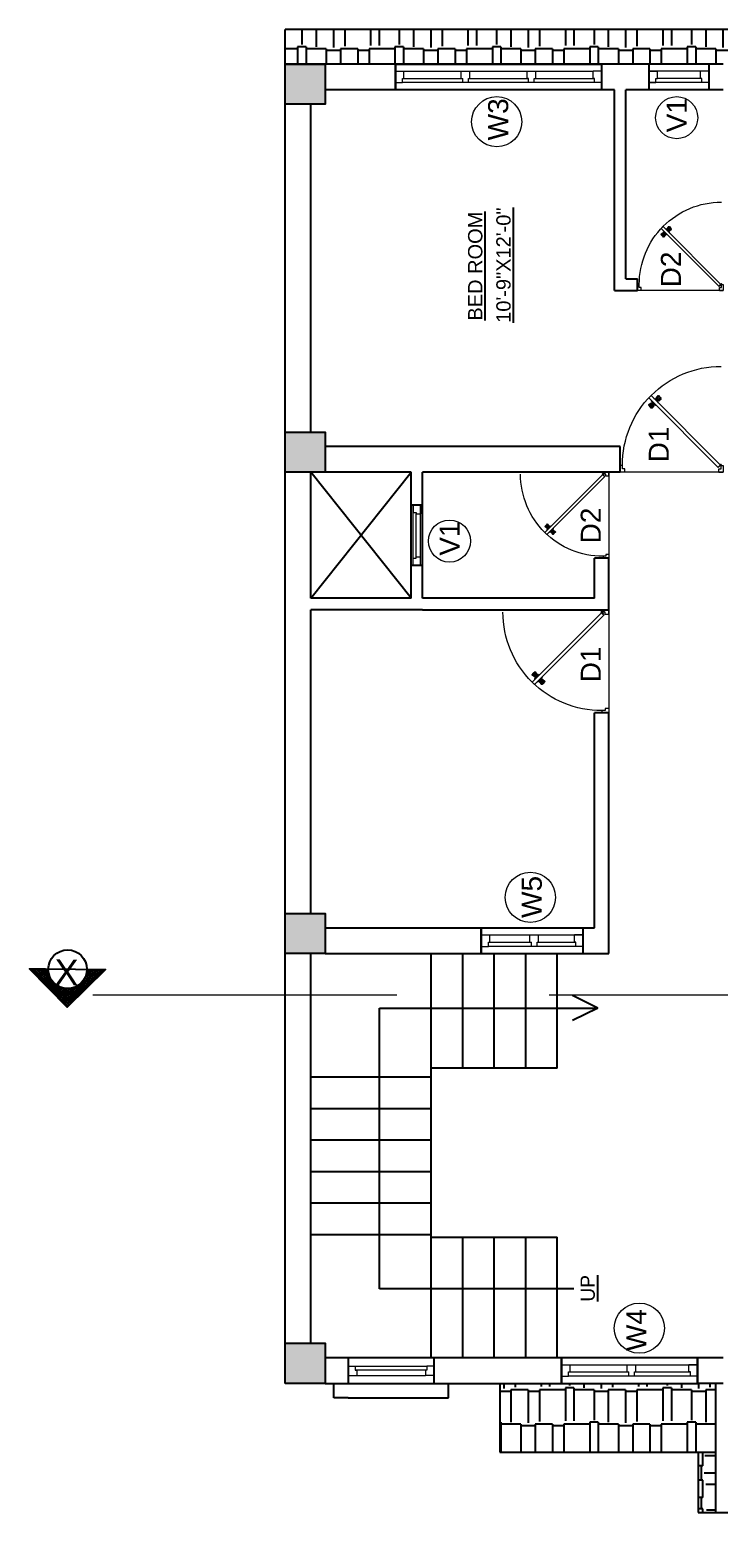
# Model space of a CAD drawing. Header units: inches. Extents: x 1397 to 20304, y -27267 to -746.
# Drawn here: x 13677 to 13918, y -19188 to -18670 of the extents above; entities that cross this region are included whole.
import ezdxf

# ---------------------------------------------------------------- set-up
doc = ezdxf.new("R2010")
doc.units = ezdxf.units.IN
doc.header["$LTSCALE"] = 17
doc.header["$MEASUREMENT"] = 0
doc.linetypes.add('21_FP_00$0$HIDDEN', pattern=[0.375, 0.25, -0.125])
doc.linetypes.add('PHANTOM2', pattern=[1.25, 0.625, -0.125, 0.125, -0.125, 0.125, -0.125])
for name, color, linetype, lineweight in [('25 BOT BAR', 12, 'Continuous', 25), ('aa_section_line', 2, 'PHANTOM2', 13), ('DOOR & WIN', 1, 'Continuous', 25), ('OUTLINE', 1, 'Continuous', 25), ('PUERTAS', 7, 'Continuous', 9), ('TEXT', 231, 'Continuous', 20), ('WINDOW FRAME PLAN', 162, 'Continuous', 18)]:
    doc.layers.add(name, color=color, linetype=linetype, lineweight=lineweight)
doc.layers.add('A-Sect-Iden', color=111, linetype='Continuous')
doc.styles.add('DIMTEXT', font='arial.ttf', dxfattribs={"height": 6})
doc.styles.add('HEADING', font='swissel.ttf')
pattern_1 = [(180, (-4627.926, -29153.114), (-25.5, -12), [6, -5, 7, -3, 9, -4]), (180, (-4633.926, -29153.614), (-25.5, -12), [5, -19, 4, -6]), (180, (-4645.926, -29152.364), (-25.5, -12), [3, -31]), (270, (-4627.926, -29153.114), (8.5, -12), [11.5, -36.5]), (270, (-4633.926, -29153.114), (8.5, -12), [11.25, -36.75]), (270, (-4638.926, -29153.114), (8.5, -12), [10.5, -37.5]), (270, (-4645.926, -29152.364), (8.5, -12), [11.5, -36.5]), (270, (-4648.926, -29152.364), (8.5, -12), [11.5, -36.5]), (270, (-4657.926, -29153.114), (8.5, -12), [11, -37])]

# ---------------------------------------------------------------- blocks, each defined once
blk = doc.blocks.new('3ft')
at = {"layer": 'PUERTAS', "color": 6}
for p, q in [((1.01, 2.52), (25.23, 26.74)), ((26.05, 25.92), (1.77, 1.64)), ((26.05, 25.92), (25.23, 26.74)), ((0, 2.4), (0, 0)), ((0.72, 2.4), (0, 2.4)), ((1.6, 0), (0, 0)), ((0.72, 1.52), (0.72, 2.44)), ((0.8, 1.52), (0.72, 1.52)), ((0.8, 1.52), (0.8, 2.41)), ((0.8, 1.2), (0.8, 1.52)), ((1.6, 1.2), (0.8, 1.2)), ((1.57, 1.84), (0.94, 2.47)), ((1.63, 1.89), (0.97, 2.55)), ((1.63, 1.89), (1.57, 1.84)), ((1.77, 1.64), (1.57, 1.84)), ((1.6, 0), (1.6, 1.2)), ((34.4, 0), (34.4, 1.2)), ((34.4, 1.2), (35.2, 1.2)), ((34.4, 0), (36, 0)), ((35.2, 1.2), (35.2, 2.4)), ((35.2, 2.4), (36, 2.4)), ((36, 0), (36, 2.4))]:
    blk.add_line(p, q, dxfattribs=at)
at = {"layer": 'PUERTAS', "color": 1}
for p, q in [((21.67, 25.73), (22.17, 26.23)), ((21.7, 25.82), (22.14, 26.26)), ((22.58, 26.7), (22.14, 26.26)), ((22.67, 26.73), (22.17, 26.23)), ((22.61, 26.67), (22.58, 26.7)), ((23.45, 25.91), (22.79, 26.73)), ((22.49, 24.95), (21.67, 25.61)), ((21.73, 25.79), (21.7, 25.82)), ((22.6, 24.96), (23.02, 25.38)), ((22.61, 24.25), (22.92, 24.72)), ((22.62, 24.13), (22.61, 24.14)), ((22.7, 25.07), (22.71, 25.06)), ((22.82, 25.06), (23.08, 25.32)), ((22.94, 24.95), (22.83, 25.07)), ((22.92, 24.72), (22.92, 24.72)), ((22.93, 24.94), (23.19, 25.21)), ((22.93, 24.84), (22.93, 24.83)), ((23.44, 25.81), (23.02, 25.38)), ((23.34, 25.58), (23.08, 25.32)), ((23.46, 25.47), (23.19, 25.21)), ((23.33, 25.7), (23.34, 25.69)), ((23.45, 25.46), (23.33, 25.57)), ((23.44, 23.31), (23.45, 23.3)), ((23.56, 23.3), (24.03, 23.61)), ((23.57, 25.47), (23.57, 25.47)), ((24.15, 25.79), (23.68, 25.48)), ((23.68, 25.48), (23.68, 25.48)), ((24.03, 23.61), (24.03, 23.62)), ((24.14, 23.62), (24.14, 23.62)), ((24.25, 23.62), (24.51, 23.89)), ((24.27, 25.78), (24.26, 25.79)), ((24.26, 23.29), (24.69, 23.71)), ((24.26, 23.63), (24.37, 23.52)), ((24.26, 23.18), (24.92, 22.37)), ((24.37, 23.52), (24.63, 23.77)), ((24.37, 23.4), (24.37, 23.4)), ((24.78, 24.15), (24.51, 23.89)), ((24.89, 24.03), (24.63, 23.77)), ((25.11, 24.14), (24.69, 23.71)), ((24.77, 24.14), (24.88, 24.03)), ((24.79, 24.38), (24.78, 24.37)), ((24.78, 24.26), (24.78, 24.26)), ((25.1, 24.84), (24.79, 24.38)), ((25, 24.03), (25, 24.03)), ((25.04, 22.36), (25.54, 22.86)), ((25.09, 24.96), (25.1, 24.95)), ((25.1, 22.42), (25.13, 22.39)), ((25.13, 22.39), (25.57, 22.83)), ((25.22, 24.14), (26.03, 23.48)), ((26.04, 23.37), (25.54, 22.86)), ((26.01, 23.27), (25.57, 22.83)), ((25.98, 23.3), (26.01, 23.27))]:
    blk.add_line(p, q, dxfattribs=at)
at = {"layer": 'PUERTAS', "color": 8}
for p, q in [((22.74, 25.1), (21.84, 25.9)), ((22.13, 26.28), (21.98, 26.13)), ((22.88, 25.24), (22.01, 26.06)), ((22.13, 26.28), (22.27, 26.42)), ((22.29, 26.41), (22.27, 26.42)), ((23.16, 25.52), (22.34, 26.39)), ((23.3, 25.66), (22.5, 26.56)), ((23.41, 25.77), (22.65, 26.71)), ((23.46, 25.83), (22.72, 26.75)), ((22.57, 24.94), (21.65, 25.68)), ((22.63, 24.99), (21.69, 25.75)), ((22.69, 24.32), (23.02, 24.83)), ((22.95, 24.96), (22.84, 25.07)), ((22.98, 24.99), (22.86, 25.1)), ((23.03, 25.04), (22.91, 25.15)), ((22.91, 24.53), (23.1, 24.91)), ((23.11, 25.12), (22.99, 25.23)), ((23.13, 24.76), (23.18, 24.99)), ((23.28, 25.3), (23.17, 25.41)), ((23.36, 25.37), (23.25, 25.49)), ((23.31, 24.94), (23.28, 25.08)), ((23.41, 25.43), (23.3, 25.54)), ((23.46, 25.09), (23.32, 25.13)), ((23.44, 25.45), (23.33, 25.56)), ((23.64, 25.27), (23.41, 25.22)), ((23.87, 25.49), (23.49, 25.3)), ((24.08, 25.71), (23.57, 25.38)), ((23.63, 23.38), (24.14, 23.72)), ((23.84, 23.6), (24.22, 23.79)), ((24.07, 23.82), (24.3, 23.88)), ((24.25, 24), (24.39, 23.97)), ((24.25, 23.26), (24.99, 22.34)), ((24.27, 23.64), (24.38, 23.53)), ((24.3, 23.67), (24.41, 23.56)), ((24.3, 23.32), (25.06, 22.38)), ((24.35, 23.72), (24.46, 23.61)), ((24.4, 24.15), (24.43, 24.01)), ((24.41, 23.43), (25.2, 22.53)), ((24.43, 23.8), (24.54, 23.69)), ((24.58, 24.33), (24.52, 24.1)), ((24.55, 23.57), (25.37, 22.7)), ((24.6, 23.97), (24.72, 23.86)), ((24.8, 24.56), (24.61, 24.18)), ((25.02, 24.77), (24.68, 24.26)), ((24.68, 24.05), (24.79, 23.94)), ((24.73, 24.1), (24.85, 23.99)), ((24.76, 24.13), (24.87, 24.02)), ((24.83, 23.85), (25.7, 23.03)), ((24.97, 23.99), (25.87, 23.2)), ((25.08, 24.1), (26.02, 23.34)), ((25.14, 24.15), (26.06, 23.41)), ((25.58, 22.82), (25.43, 22.67)), ((25.58, 22.82), (25.73, 22.97)), ((25.72, 22.98), (25.73, 22.97)), ((0, 0), (36, 0))]:
    blk.add_line(p, q, dxfattribs=at)
at = {"layer": 'PUERTAS', "color": 2}
for p, q in [((21.99, 26.11), (21.98, 26.13)), ((25.42, 22.68), (25.43, 22.67))]:
    blk.add_line(p, q, dxfattribs=at)
at = {"layer": 'PUERTAS', "color": 6}
for radius in [0.155, 0.0752]:
    blk.add_circle((0.82, 2.56), radius, dxfattribs=at)
blk.add_arc((0.82, 2.56), 34.38, 359.7285, 90.0333, dxfattribs=at)
at = {"layer": 'PUERTAS', "color": 1}
for centre, start, end in [((22.73, 26.68), 38.9236, 135), ((23.39, 25.86), 315, 38.9236), ((22.54, 25.01), 231.0764, 315), ((22.67, 24.2), 135, 225), ((22.77, 25.12), 225, 315), ((22.99, 24.89), 135, 219.7428), ((22.87, 24.78), 315, 39.7428), ((23.28, 25.63), 315, 45), ((23.51, 23.36), 225, 315), ((23.51, 25.41), 50.2572, 135), ((23.62, 25.53), 230.2572, 315), ((24.09, 23.56), 50.2572, 135), ((24.2, 23.68), 230.2572, 315), ((24.2, 25.73), 45, 135), ((24.32, 23.23), 135, 218.9236), ((24.42, 23.46), 135, 225), ((24.84, 24.31), 135, 219.7428), ((24.72, 24.21), 315, 39.7428), ((24.94, 23.98), 45, 135), ((24.98, 22.42), 218.9236, 315), ((25.04, 24.89), 315, 45), ((25.17, 24.08), 51.0764, 135), ((25.98, 23.42), 315, 51.0764)]:
    blk.add_arc(centre, 0.08, start, end, dxfattribs=at)
blk = doc.blocks.new('*U2802')
at = {"color": 3, "xscale": -1}
blk.add_blockref('3ft', (42, 0), dxfattribs=at)
blk = doc.blocks.new('2ft6in')
at = {"layer": 'PUERTAS', "color": 2}
for p, q in [((0.84, 2.1), (21.02, 22.28)), ((21.71, 21.6), (1.47, 1.37)), ((18.33, 21.76), (18.31, 21.77)), ((21.71, 21.6), (21.02, 22.28)), ((21.18, 18.9), (21.2, 18.89)), ((0, 2), (0, 0)), ((0.6, 2), (0, 2)), ((1.33, 0), (0, 0)), ((0.6, 1.26), (0.6, 2.04)), ((0.67, 1.26), (0.6, 1.26)), ((0.67, 1.26), (0.67, 2.01)), ((0.67, 1), (0.67, 1.26)), ((1.33, 1), (0.67, 1)), ((1.31, 1.53), (0.79, 2.06)), ((1.36, 1.58), (0.81, 2.12)), ((1.36, 1.58), (1.31, 1.53)), ((1.47, 1.37), (1.31, 1.53)), ((1.33, 0), (1.33, 1)), ((28.67, 0), (28.67, 1)), ((28.67, 1), (29.33, 1)), ((28.67, 0), (30, 0)), ((29.33, 1), (29.33, 2)), ((29.33, 2), (30, 2)), ((30, 0), (30, 2))]:
    blk.add_line(p, q, dxfattribs=at)
at = {"layer": 'PUERTAS', "color": 8}
for p, q in [((18.81, 20.78), (18.04, 21.4)), ((18.86, 20.83), (18.08, 21.46)), ((18.95, 20.92), (18.2, 21.58)), ((18.44, 21.9), (18.31, 21.77)), ((19.07, 21.03), (18.34, 21.72)), ((18.44, 21.9), (18.56, 22.02)), ((18.58, 22.01), (18.56, 22.02)), ((19.3, 21.26), (18.61, 22)), ((19.42, 21.38), (18.75, 22.14)), ((19.51, 21.48), (18.88, 22.26)), ((19.55, 21.53), (18.93, 22.3)), ((19.13, 20.8), (19.03, 20.9)), ((19.15, 20.82), (19.05, 20.92)), ((19.09, 20.44), (19.25, 20.76)), ((19.19, 20.87), (19.1, 20.96)), ((19.25, 20.93), (19.16, 21.02)), ((19.28, 20.63), (19.32, 20.83)), ((19.4, 21.08), (19.31, 21.17)), ((19.47, 21.15), (19.38, 21.24)), ((19.43, 20.78), (19.4, 20.9)), ((19.51, 21.19), (19.42, 21.28)), ((19.55, 20.91), (19.43, 20.94)), ((19.53, 21.21), (19.44, 21.3)), ((19.7, 21.06), (19.51, 21.01)), ((19.89, 21.24), (19.58, 21.08)), ((20.07, 21.42), (19.64, 21.15)), ((18.91, 20.27), (19.19, 20.69)), ((19.69, 19.49), (20.12, 19.76)), ((19.87, 19.67), (20.18, 19.83)), ((20.06, 19.85), (20.25, 19.9)), ((20.21, 20), (20.33, 19.97)), ((20.21, 19.38), (20.83, 18.61)), ((20.23, 19.7), (20.32, 19.61)), ((20.25, 19.72), (20.34, 19.63)), ((20.25, 19.43), (20.88, 18.65)), ((20.29, 19.76), (20.38, 19.67)), ((20.33, 20.13), (20.36, 20.01)), ((20.34, 19.53), (21, 18.77)), ((20.36, 19.83), (20.45, 19.74)), ((20.48, 20.28), (20.44, 20.08)), ((20.46, 19.64), (21.14, 18.91)), ((20.5, 19.98), (20.6, 19.89)), ((20.67, 20.47), (20.51, 20.15)), ((20.85, 20.64), (20.57, 20.22)), ((20.57, 20.04), (20.66, 19.95)), ((20.61, 20.09), (20.7, 19.99)), ((20.63, 20.11), (20.72, 20.01)), ((20.69, 19.87), (21.42, 19.19)), ((20.81, 19.99), (21.56, 19.33)), ((20.9, 20.08), (21.68, 19.45)), ((20.95, 20.13), (21.72, 19.51)), ((21.32, 19.01), (21.2, 18.89)), ((21.32, 19.01), (21.44, 19.14)), ((21.43, 19.15), (21.44, 19.14)), ((0, 0), (30, 0))]:
    blk.add_line(p, q, dxfattribs=at)
at = {"layer": 'PUERTAS', "color": 1}
for p, q in [((18.06, 21.44), (18.48, 21.86)), ((18.74, 20.79), (18.06, 21.34)), ((18.08, 21.51), (18.45, 21.88)), ((18.11, 21.49), (18.08, 21.51)), ((18.82, 22.25), (18.45, 21.88)), ((18.9, 22.28), (18.48, 21.86)), ((18.84, 22.23), (18.82, 22.25)), ((18.83, 20.8), (19.18, 21.15)), ((18.92, 20.89), (18.93, 20.88)), ((19.54, 21.59), (18.99, 22.27)), ((19.02, 20.88), (19.24, 21.1)), ((19.12, 20.8), (19.03, 20.89)), ((19.11, 20.79), (19.33, 21.01)), ((19.54, 21.5), (19.18, 21.15)), ((19.45, 21.31), (19.24, 21.1)), ((19.55, 21.22), (19.33, 21.01)), ((19.45, 21.41), (19.45, 21.41)), ((19.54, 21.22), (19.45, 21.31)), ((19.64, 21.23), (19.64, 21.23)), ((19.74, 21.24), (19.73, 21.23)), ((20.12, 21.49), (19.74, 21.24)), ((20.22, 21.48), (20.22, 21.49)), ((20.91, 20.8), (20.91, 20.79)), ((18.84, 20.21), (19.1, 20.6)), ((18.85, 20.11), (18.84, 20.12)), ((19.1, 20.7), (19.11, 20.69)), ((19.1, 20.6), (19.1, 20.6)), ((19.53, 19.43), (19.54, 19.42)), ((19.64, 19.42), (20.02, 19.67)), ((20.02, 19.67), (20.03, 19.68)), ((20.12, 19.68), (20.12, 19.68)), ((20.21, 19.69), (20.43, 19.9)), ((20.22, 19.41), (20.57, 19.76)), ((20.22, 19.69), (20.31, 19.6)), ((20.22, 19.32), (20.76, 18.64)), ((20.31, 19.6), (20.52, 19.81)), ((20.31, 19.5), (20.31, 19.5)), ((20.65, 20.12), (20.43, 19.9)), ((20.74, 20.03), (20.52, 19.81)), ((20.93, 20.11), (20.57, 19.76)), ((20.64, 20.11), (20.73, 20.02)), ((20.66, 20.31), (20.65, 20.31)), ((20.65, 20.21), (20.65, 20.22)), ((20.91, 20.7), (20.66, 20.31)), ((20.84, 20.02), (20.83, 20.03)), ((20.86, 18.63), (21.28, 19.05)), ((20.91, 18.68), (20.94, 18.66)), ((20.94, 18.66), (21.31, 19.03)), ((21.02, 20.12), (21.7, 19.57)), ((21.7, 19.47), (21.28, 19.05)), ((21.67, 19.4), (21.31, 19.03)), ((21.65, 19.42), (21.67, 19.4))]:
    blk.add_line(p, q, dxfattribs=at)
at = {"layer": 'PUERTAS', "color": 2}
for radius in [0.129, 0.0627]:
    blk.add_circle((0.68, 2.14), radius, dxfattribs=at)
at = {"layer": 'PUERTAS', "color": 8}
blk.add_arc((0.68, 2.14), 28.65, 359.7285, 90.0333, dxfattribs=at)
at = {"layer": 'PUERTAS', "color": 1}
for centre, start, end in [((18.78, 20.84), 231.0764, 315), ((18.94, 22.23), 38.9236, 135), ((18.97, 20.93), 225, 315), ((19.16, 20.74), 135, 219.7428), ((19.4, 21.36), 315, 45), ((19.49, 21.55), 315, 38.9236), ((19.6, 21.18), 50.2572, 135), ((19.68, 21.28), 230.2572, 315), ((20.17, 21.44), 45, 135), ((20.87, 20.75), 315, 45), ((18.89, 20.16), 135, 225), ((19.06, 20.65), 315, 39.7428), ((19.59, 19.47), 225, 315), ((20.07, 19.63), 50.2572, 135), ((20.16, 19.73), 230.2572, 315), ((20.27, 19.36), 135, 218.9236), ((20.35, 19.55), 135, 225), ((20.7, 20.26), 135, 219.7428), ((20.6, 20.17), 315, 39.7428), ((20.78, 19.98), 45, 135), ((20.82, 18.68), 218.9236, 315), ((20.98, 20.07), 51.0764, 135), ((21.65, 19.52), 315, 51.0764)]:
    blk.add_arc(centre, 0.0667, start, end, dxfattribs=at)
blk = doc.blocks.new('*U2794')
at = {"color": 3, "xscale": -1}
blk.add_blockref('2ft6in', (42, 0), dxfattribs=at)
blk = doc.blocks.new('*U3030')
at = {"color": 3}
blk.add_blockref('3ft', (0, 0), dxfattribs=at)
blk = doc.blocks.new("W4'")
at = {"layer": '25 BOT BAR'}
for p, q in [((9894.28, -8421.4), (9894.28, -8468.92)), ((9903.28, -8421.4), (9903.28, -8468.92))]:
    blk.add_line(p, q, dxfattribs=at)
at = {"layer": 'DOOR & WIN'}
blk.add_line((9903.28, -8421.4), (9894.28, -8421.4), dxfattribs=at)
at = {"layer": 'OUTLINE'}
blk.add_line((9903.28, -8468.92), (9894.28, -8468.92), dxfattribs=at)
at = {"layer": 'WINDOW FRAME PLAN'}
for p, q in [((9896.78, -8421.4), (9896.78, -8423.9)), ((9896.78, -8468.92), (9896.78, -8423.9)), ((9896.78, -8423.9), (9898.28, -8423.9)), ((9898.28, -8423.9), (9898.28, -8424.4)), ((9900.78, -8421.4), (9900.78, -8424.4)), ((9898.28, -8424.4), (9898.28, -8444.9)), ((9898.28, -8424.4), (9900.78, -8424.4)), ((9900.78, -8424.4), (9900.78, -8468.92)), ((9896.78, -8444.9), (9898.28, -8444.9)), ((9898.28, -8444.4), (9900.78, -8444.4)), ((9896.78, -8446.9), (9898.28, -8446.9)), ((9898.28, -8446.9), (9898.28, -8447.4)), ((9898.28, -8446.9), (9898.28, -8466.42)), ((9898.28, -8447.4), (9900.78, -8447.4)), ((9896.78, -8468.92), (9896.78, -8466.42)), ((9896.78, -8466.42), (9898.28, -8466.42)), ((9898.28, -8465.92), (9900.78, -8465.92)), ((9898.28, -8466.42), (9898.28, -8465.92)), ((9900.78, -8468.92), (9900.78, -8465.92))]:
    blk.add_line(p, q, dxfattribs=at)
blk = doc.blocks.new('ffddd')
at = {"layer": 'DOOR & WIN'}
for p, q in [((-13345.31, -2388.07), (-13345.31, -2316.07)), ((-13336.31, -2316.07), (-13345.31, -2316.07)), ((-13336.31, -2316.07), (-13336.31, -2388.07)), ((-13336.31, -2388.07), (-13345.31, -2388.07)), ((-13336.31, -2388.07), (-13345.31, -2388.07))]:
    blk.add_line(p, q, dxfattribs=at)
at = {"layer": 'WINDOW FRAME PLAN'}
for p, q in [((-13342.81, -2316.07), (-13342.81, -2318.57)), ((-13338.81, -2316.07), (-13338.81, -2319.07)), ((-13342.81, -2385.57), (-13342.81, -2318.57)), ((-13342.81, -2318.57), (-13341.31, -2318.57)), ((-13341.31, -2318.57), (-13341.31, -2319.07)), ((-13341.31, -2319.07), (-13341.31, -2339.57)), ((-13341.31, -2319.07), (-13338.81, -2319.07)), ((-13338.81, -2319.07), (-13338.81, -2385.07)), ((-13342.81, -2339.57), (-13341.31, -2339.57)), ((-13342.81, -2341.57), (-13341.31, -2341.57)), ((-13341.31, -2339.07), (-13338.81, -2339.07)), ((-13341.31, -2341.57), (-13341.31, -2342.07)), ((-13341.31, -2341.57), (-13341.31, -2362.57)), ((-13341.31, -2342.07), (-13338.81, -2342.07)), ((-13342.81, -2362.57), (-13341.31, -2362.57)), ((-13342.81, -2364.57), (-13341.31, -2364.57)), ((-13341.31, -2362.07), (-13338.81, -2362.07)), ((-13341.31, -2362.57), (-13341.31, -2362.07)), ((-13341.31, -2364.57), (-13341.31, -2385.57)), ((-13341.31, -2365.07), (-13338.81, -2365.07)), ((-13341.31, -2385.07), (-13338.81, -2385.07)), ((-13341.31, -2385.57), (-13341.31, -2385.07)), ((-13338.81, -2388.07), (-13338.81, -2385.07)), ((-13342.81, -2388.07), (-13342.81, -2385.57)), ((-13342.81, -2385.57), (-13341.31, -2385.57))]:
    blk.add_line(p, q, dxfattribs=at)

msp = doc.modelspace()

# ---------------------------------------------------------------- hatches: boundary and pattern name
at = {"layer": 'A-Sect-Iden', "ltscale": 0.5}
h = msp.add_hatch(dxfattribs=at)
h.set_pattern_fill('ANSI37', color=2, scale=5, angle=90, style=0)
h.set_pattern_definition([(135, (19871.80974, -44847.3676), (-0.441941738, -0.441941738), []), (225, (19871.80974, -44847.3676), (0.441941738, -0.441941738), [])])
h.paths.add_polyline_path([(13697.04, -18998.36), (13703.53, -18998.43), (13690.16, -19011.53), (13677.05, -18998.16), (13683.54, -18998.22, 1)])
at = {"layer": 'DOOR & WIN'}
h = msp.add_hatch(color=256, dxfattribs=at)
h.dxf.hatch_style = 1
h.paths.add_polyline_path([(13766.23, -18682.36), (13766.23, -18696.36), (13780.23, -18696.36), (13780.23, -18682.36)])
h = msp.add_hatch(color=256, dxfattribs=at)
h.dxf.hatch_style = 1
h.paths.add_polyline_path([(13766.23, -18810.83), (13766.23, -18824.83), (13780.23, -18824.83), (13780.23, -18810.83)])
h = msp.add_hatch(color=256, dxfattribs=at)
h.dxf.hatch_style = 1
h.paths.add_polyline_path([(13766.23, -18978.83), (13766.23, -18992.83), (13780.23, -18992.83), (13780.23, -18978.83)])
h = msp.add_hatch(color=256, dxfattribs=at)
h.dxf.hatch_style = 1
h.paths.add_polyline_path([(13766.23, -19128.83), (13766.23, -19142.83), (13780.23, -19142.83), (13780.23, -19128.83)])
at = {"layer": 'OUTLINE'}
h = msp.add_hatch(dxfattribs=at)
h.set_pattern_fill('AR-RSHKE', color=8, angle=180)
h.set_pattern_definition(pattern_1)
h.paths.add_polyline_path([(13766.23, -18670.36), (13766.23, -18682.36), (13780.23, -18682.36), (13919.23, -18682.36), (13933.23, -18682.36), (14143.72, -18682.36), (14143.72, -18670.36)])
h = msp.add_hatch(dxfattribs=at)
h.set_pattern_fill('AR-RSHKE', color=8, angle=180)
h.set_pattern_definition(pattern_1)
h.paths.add_polyline_path([(13916.48, -19166.83), (13916.48, -19142.83), (13910.23, -19142.83), (13862.72, -19142.83), (13841.23, -19142.83), (13841.23, -19166.83)])
h = msp.add_hatch(dxfattribs=at)
h.set_pattern_fill('AR-RSHKE', color=8, angle=90)
h.set_pattern_definition([(90, (-4627.926, -29153.114), (-12, 25.5), [6, -5, 7, -3, 9, -4]), (90, (-4628.426, -29147.114), (-12, 25.5), [5, -19, 4, -6]), (90, (-4627.176, -29135.114), (-12, 25.5), [3, -31]), (180, (-4627.926, -29153.114), (-12, -8.5), [11.5, -36.5]), (180, (-4627.926, -29147.114), (-12, -8.5), [11.25, -36.75]), (180, (-4627.926, -29142.114), (-12, -8.5), [10.5, -37.5]), (180, (-4627.176, -29135.114), (-12, -8.5), [11.5, -36.5]), (180, (-4627.176, -29132.114), (-12, -8.5), [11.5, -36.5]), (180, (-4627.926, -29123.114), (-12, -8.5), [11, -37])])
h.paths.add_polyline_path([(13910.48, -19166.83), (13910.48, -19187.83), (13916.48, -19187.83), (13916.48, -19166.83)])

# ---------------------------------------------------------------- linework, layer by layer
at = {"layer": '25 BOT BAR'}
for p, q in [((13766.23, -18682.36), (13766.23, -18670.36)), ((13893.23, -18682.36), (13893.23, -18691.36)), ((13914.23, -18682.36), (13914.23, -18691.36)), ((13885.23, -18757.36), (13889.23, -18757.36)), ((13889.23, -18761.36), (13889.23, -18757.36)), ((13881.23, -18761.36), (13889.23, -18761.36)), ((13883.23, -18824.83), (13883.23, -18815.83)), ((13810.23, -18868.83), (13775.23, -18824.83)), ((13775.23, -18868.83), (13810.23, -18824.83)), ((13814.23, -18836.33), (13810.23, -18836.33)), ((13874.23, -18868.83), (13874.23, -18854.83)), ((13879.23, -18854.83), (13874.23, -18854.83)), ((13879.23, -18872.83), (13879.23, -18854.83)), ((13814.23, -18857.33), (13810.23, -18857.33)), ((13814.23, -18872.83), (13775.23, -18872.83)), ((13874.23, -18983.83), (13874.23, -18908.83)), ((13879.23, -18908.83), (13874.23, -18908.83)), ((13879.23, -18992.83), (13879.23, -18908.83)), ((13780.23, -18983.83), (13874.23, -18983.83)), ((13834.72, -18992.83), (13834.72, -18983.83)), ((13834.72, -18983.83), (13870.23, -18983.83)), ((13766.23, -19128.83), (13766.23, -18992.83)), ((13775.23, -19034.83), (13775.23, -18992.83)), ((13780.23, -18992.83), (13879.23, -18992.83)), ((13817.23, -19032.83), (13817.23, -18992.83)), ((13828.23, -19032.83), (13828.23, -18992.83)), ((13834.72, -18992.83), (13870.23, -18992.83)), ((13839.23, -19032.83), (13839.23, -18992.83)), ((13850.23, -19032.83), (13850.23, -18992.83)), ((13861.23, -19032.83), (13861.23, -18992.83)), ((13875.37, -19011.83), (13866.52, -19007.43)), ((13799.23, -19109.83), (13799.23, -19011.83)), ((13799.23, -19011.83), (13875.37, -19011.83)), ((13875.37, -19011.83), (13866.52, -19016.22)), ((13775.23, -19128.83), (13775.23, -19034.83)), ((13775.23, -19035.83), (13817.23, -19035.83)), ((13817.23, -19091.83), (13817.23, -19032.83)), ((13861.23, -19032.83), (13817.23, -19032.83)), ((13775.23, -19046.83), (13817.23, -19046.83)), ((13775.23, -19057.83), (13817.23, -19057.83)), ((13775.23, -19068.83), (13817.23, -19068.83)), ((13775.23, -19079.83), (13817.23, -19079.83)), ((13775.23, -19090.83), (13817.23, -19090.83)), ((13817.23, -19091.83), (13861.23, -19091.83)), ((13817.23, -19133.83), (13817.23, -19091.83)), ((13828.23, -19133.83), (13828.23, -19091.83)), ((13839.23, -19133.83), (13839.23, -19091.83)), ((13850.23, -19133.83), (13850.23, -19091.83)), ((13861.23, -19133.83), (13861.23, -19091.83)), ((13867.03, -19109.83), (13799.23, -19109.83)), ((13780.23, -19133.83), (13862.72, -19133.83)), ((13788.23, -19133.83), (13788.23, -19142.83)), ((13818.23, -19142.83), (13818.23, -19133.83)), ((13862.72, -19142.83), (13862.72, -19133.83)), ((13910.23, -19142.83), (13910.23, -19133.83)), ((13910.23, -19133.83), (13919.23, -19133.83)), ((13780.23, -19142.83), (13799.41, -19142.83)), ((13783.23, -19147.83), (13783.23, -19142.83)), ((13788.23, -19142.83), (13818.23, -19142.83)), ((13818.23, -19142.83), (13862.72, -19142.83)), ((13823.23, -19147.83), (13823.23, -19142.83)), ((13841.23, -19142.83), (13841.23, -19166.83)), ((13919.23, -19142.83), (13910.23, -19142.83)), ((13916.48, -19142.83), (13916.48, -19187.83)), ((13788.23, -19147.83), (13783.23, -19147.83)), ((13788.23, -19147.83), (13818.23, -19147.83)), ((13818.23, -19147.83), (13823.23, -19147.83)), ((13841.23, -19166.83), (13916.48, -19166.83)), ((13910.48, -19166.83), (13910.48, -19187.83)), ((13910.48, -19187.83), (14070.48, -19187.83))]:
    msp.add_line(p, q, dxfattribs=at)
at = {"layer": 'A-Sect-Iden', "ltscale": 0.5}
msp.add_lwpolyline([(13682.54, -18998.18), (13703.52, -18998.39), (13690.14, -19011.5), (13677.03, -18998.12), (13682.54, -18998.18)], dxfattribs=at)
msp.add_circle((13690.29, -18998.29), 6.75, dxfattribs=at)
at = {"layer": 'aa_section_line', "linetype": '21_FP_00$0$HIDDEN', "ltscale": 25}
msp.add_line((13699.04, -19007.26), (14292.83, -19007.27), dxfattribs=at)
at = {"layer": 'DOOR & WIN'}
for p, q in [((14143.72, -18670.36), (13766.23, -18670.36)), ((13919.23, -18682.36), (13766.23, -18682.36)), ((13766.23, -18992.83), (13766.23, -18682.36)), ((13881.23, -18691.36), (13780.23, -18691.36)), ((13881.23, -18761.36), (13881.23, -18691.36)), ((13919.23, -18691.36), (13885.23, -18691.36)), ((13885.23, -18757.36), (13885.23, -18691.36)), ((13775.23, -18810.83), (13775.23, -18696.36)), ((13775.23, -18868.83), (13775.23, -18824.83)), ((13810.23, -18868.83), (13810.23, -18824.83)), ((13814.23, -18868.83), (13814.23, -18824.83)), ((13775.23, -18978.83), (13775.23, -18872.83)), ((13814.23, -18872.83), (13879.23, -18872.83)), ((13834.72, -18983.83), (13834.72, -18992.83))]:
    msp.add_line(p, q, dxfattribs=at)
at = {"layer": 'OUTLINE'}
for p, q in [((13804.73, -18691.36), (13804.73, -18682.36)), ((13883.23, -18815.83), (13780.23, -18815.83)), ((13810.23, -18824.83), (13780.23, -18824.83)), ((13879.23, -18824.83), (13814.23, -18824.83)), ((13883.23, -18824.83), (13879.23, -18824.83)), ((13810.23, -18868.83), (13775.23, -18868.83)), ((13874.23, -18868.83), (13814.23, -18868.83)), ((13870.23, -18983.83), (13870.23, -18992.83))]:
    msp.add_line(p, q, dxfattribs=at)
for points in [[(13766.23, -18696.36), (13766.23, -18682.36), (13780.23, -18682.36), (13780.23, -18696.36)], [(13766.23, -18824.83), (13766.23, -18810.83), (13780.23, -18810.83), (13780.23, -18824.83)], [(13766.23, -18992.83), (13766.23, -18978.83), (13780.23, -18978.83), (13780.23, -18992.83)], [(13766.23, -19142.83), (13766.23, -19128.83), (13780.23, -19128.83), (13780.23, -19142.83)]]:
    msp.add_lwpolyline(points, close=True, dxfattribs=at)
at = {"layer": 'TEXT'}
for centre, radius in [((13840.12, -18702.5), 8.75), ((13902.95, -18701.09), 7.35), ((13823.63, -18848.85), 7.35), ((13851.86, -18973.19), 8.75), ((13889.91, -19123.55), 8.75)]:
    msp.add_circle(centre, radius, dxfattribs=at)
at = {"layer": 'WINDOW FRAME PLAN'}
for p, q in [((13914.23, -18684.86), (13893.23, -18684.86)), ((13893.23, -18684.86), (13896.23, -18684.86)), ((13896.23, -18687.36), (13896.23, -18684.86)), ((13914.23, -18684.86), (13911.23, -18684.86)), ((13911.23, -18687.36), (13911.23, -18684.86)), ((13914.23, -18688.86), (13893.23, -18688.86)), ((13893.23, -18688.86), (13895.73, -18688.86)), ((13895.73, -18688.86), (13895.73, -18687.36)), ((13895.73, -18687.36), (13896.23, -18687.36)), ((13911.23, -18687.36), (13896.23, -18687.36)), ((13911.73, -18687.36), (13911.23, -18687.36)), ((13911.73, -18688.86), (13911.73, -18687.36)), ((13914.23, -18688.86), (13911.73, -18688.86)), ((13810.98, -18857.33), (13810.98, -18836.33)), ((13810.98, -18836.33), (13810.98, -18838.83)), ((13810.98, -18838.83), (13811.98, -18838.83)), ((13811.98, -18838.83), (13811.98, -18839.33)), ((13811.98, -18854.33), (13811.98, -18839.33)), ((13811.98, -18839.33), (13813.48, -18839.33)), ((13813.48, -18857.33), (13813.48, -18836.33)), ((13813.48, -18836.33), (13813.48, -18839.33)), ((13810.98, -18857.33), (13810.98, -18854.83)), ((13810.98, -18854.83), (13811.98, -18854.83)), ((13811.98, -18854.33), (13813.48, -18854.33)), ((13811.98, -18854.83), (13811.98, -18854.33)), ((13813.48, -18857.33), (13813.48, -18854.33)), ((13834.72, -18986.33), (13837.72, -18986.33)), ((13834.72, -18990.33), (13837.22, -18990.33)), ((13837.22, -18990.33), (13837.22, -18988.83)), ((13837.22, -18988.83), (13837.72, -18988.83)), ((13870.23, -18990.33), (13837.22, -18990.33)), ((13837.72, -18986.33), (13870.23, -18986.33)), ((13837.72, -18988.83), (13837.72, -18986.33)), ((13837.72, -18988.83), (13852.22, -18988.83)), ((13851.72, -18988.83), (13851.72, -18986.33)), ((13852.22, -18990.33), (13852.22, -18988.83)), ((13854.22, -18990.33), (13854.22, -18988.83)), ((13854.22, -18988.83), (13854.72, -18988.83)), ((13854.22, -18988.83), (13867.73, -18988.83)), ((13854.72, -18988.83), (13854.72, -18986.33)), ((13870.23, -18986.33), (13867.23, -18986.33)), ((13867.23, -18988.83), (13867.23, -18986.33)), ((13867.73, -18988.83), (13867.23, -18988.83)), ((13867.73, -18990.33), (13867.73, -18988.83)), ((13870.23, -18990.33), (13867.73, -18990.33)), ((13788.23, -19136.76), (13790.73, -19136.76)), ((13788.23, -19140.07), (13791.23, -19140.07)), ((13790.73, -19136.76), (13815.73, -19136.76)), ((13790.73, -19136.76), (13790.73, -19138.26)), ((13815.73, -19138.26), (13790.73, -19138.26)), ((13790.73, -19138.26), (13791.23, -19138.26)), ((13791.23, -19138.26), (13791.23, -19140.07)), ((13791.23, -19140.07), (13815.23, -19140.07)), ((13815.73, -19138.26), (13815.23, -19138.26)), ((13815.23, -19138.26), (13815.23, -19140.07)), ((13818.23, -19140.07), (13815.23, -19140.07)), ((13815.73, -19136.76), (13815.73, -19138.26)), ((13818.23, -19136.76), (13815.73, -19136.76))]:
    msp.add_line(p, q, dxfattribs=at)

# ---------------------------------------------------------------- block references
at = {"layer": '25 BOT BAR', "rotation": 90}
msp.add_blockref("W4'", (5441.32, -29037.11), dxfattribs=at)
at = {"layer": 'DOOR & WIN'}
for name, p in [('*U2794', (13877.23, -18761.36)), ('*U2802', (13877.23, -18824.83))]:
    msp.add_blockref(name, p, dxfattribs=at)
at = {"layer": 'DOOR & WIN', "rotation": 90}
msp.add_blockref('*U2794', (13879.23, -18866.83), dxfattribs=at)
at = {"layer": 'DOOR & WIN', "xscale": -1, "rotation": 90}
msp.add_blockref('*U3030', (13879.23, -18872.83), dxfattribs=at)
at = {"layer": 'OUTLINE', "rotation": 90}
msp.add_blockref('ffddd', (11488.67, -5346.05), dxfattribs=at)

# ---------------------------------------------------------------- texts
at = {"layer": 'A-Sect-Iden', "ltscale": 0.5, "insert": (13689.9, -18999.4), "char_height": 9, "width": 12.25, "attachment_point": 5, "rotation": 359.2631, "style": 'HEADING'}
msp.add_mtext('X', dxfattribs=at)
at = {"layer": 'DOOR & WIN', "char_height": 5, "attachment_point": 5, "rotation": 90}
for s, insert in [('{\\fArial TUR|b0|i0|c0|p34;\\L\\C7;BED ROOM}', (13832.64, -18752.9)), ('{\\fArial TUR|b0|i0|c0|p34;\\L\\C7;10\'-9"X12\'-0"}', (13842.51, -18752.56)), ('{\\L\\C7;UP}', (13871.91, -19109.65))]:
    msp.add_mtext(s, dxfattribs=dict(at, insert=insert))
at = {"layer": 'TEXT', "style": 'DIMTEXT'}
for s, p in [('W3', (13844.12, -18709)), ('V1', (13906.46, -18706.2)), ('D2', (13904.45, -18760.31)), ('D1', (13900.2, -18821.39)), ('D2', (13876.45, -18849.67)), ('V1', (13827.15, -18853.96)), ('D1', (13876.45, -18898.14)), ('W5', (13855.86, -18980.38)), ('W4', (13892.36, -19131.55))]:
    msp.add_text(s, height=7, rotation=90, dxfattribs=at).set_placement(p)

doc.saveas('drawing.dxf')
